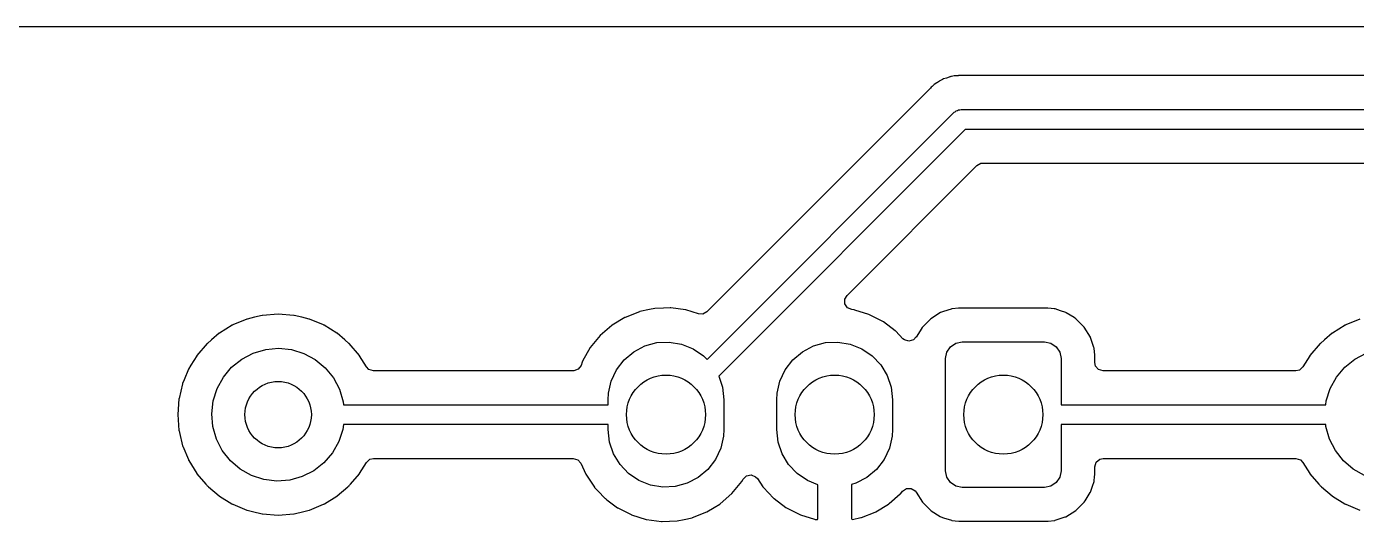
# Model space of a CAD drawing. Extents: x 64 to 233, y -134 to -59.
# Drawn here: x 138.96 to 158.99, y -66.38 to -58.93 of the extents above; entities that cross this region are included whole.
import ezdxf

# ---------------------------------------------------------------- set-up
doc = ezdxf.new("R2010")
doc.units = 0
doc.layers.add('BLACK', color=7, linetype='CONTINUOUS')

msp = doc.modelspace()

# ---------------------------------------------------------------- linework, layer by layer
at = {"layer": 'BLACK', "linetype": 'CONTINUOUS'}
for p, q in [((64.1345, -58.9285), (233.045, -58.9285)), ((152.87, -59.6821), (152.863, -59.685)), ((152.878, -59.6811), (152.87, -59.6821)), ((152.884, -59.6803), (152.878, -59.6811)), ((152.878, -59.6811), (152.878, -59.6811)), ((152.891, -59.6794), (152.884, -59.6803)), ((152.911, -59.6754), (152.891, -59.6794)), ((152.931, -59.6694), (152.911, -59.6754)), ((152.977, -59.668), (152.931, -59.6694)), ((152.989, -59.6671), (152.977, -59.668)), ((152.994, -59.6665), (152.989, -59.6671)), ((153.023, -59.6665), (152.994, -59.6665)), ((153.027, -59.6664), (153.023, -59.6665)), ((153.042, -59.6659), (153.027, -59.6664)), ((153.097, -59.6642), (153.042, -59.6659)), ((153.105, -59.6659), (153.097, -59.6642)), ((153.117, -59.6665), (153.105, -59.6659)), ((153.105, -59.6659), (153.105, -59.6659)), ((174.588, -59.6665), (153.117, -59.6665)), ((152.551, -59.8768), (152.543, -59.8855)), ((152.571, -59.8534), (152.551, -59.8768)), ((152.581, -59.8412), (152.571, -59.8534)), ((152.598, -59.8285), (152.581, -59.8412)), ((152.613, -59.8157), (152.598, -59.8285)), ((152.628, -59.8005), (152.613, -59.8157)), ((152.668, -59.777), (152.628, -59.8005)), ((152.678, -59.7705), (152.668, -59.777)), ((152.709, -59.748), (152.678, -59.7705)), ((152.715, -59.7434), (152.709, -59.748)), ((152.709, -59.748), (152.709, -59.748)), ((152.735, -59.7355), (152.715, -59.7434)), ((152.753, -59.7268), (152.735, -59.7355)), ((152.771, -59.7159), (152.753, -59.7268)), ((152.816, -59.703), (152.771, -59.7159)), ((152.827, -59.6991), (152.816, -59.703)), ((152.863, -59.685), (152.827, -59.6991)), ((152.863, -59.685), (152.863, -59.685)), ((152.543, -59.8855), (149.206, -63.2224)), ((149.208, -63.9398), (152.929, -60.2189)), ((152.929, -60.2189), (152.946, -60.2091)), ((152.946, -60.2091), (152.96, -60.1951)), ((152.96, -60.1951), (152.979, -60.19)), ((152.979, -60.19), (152.996, -60.1801)), ((152.996, -60.1801), (153.016, -60.1801)), ((153.016, -60.1801), (153.035, -60.175)), ((153.035, -60.175), (174.625, -60.175)), ((153.097, -60.475), (149.383, -64.1893)), ((174.563, -60.475), (153.097, -60.475)), ((151.316, -62.9752), (153.271, -61.0204)), ((153.271, -61.0204), (153.333, -60.9864)), ((153.333, -60.9864), (153.36, -60.9835)), ((153.36, -60.9835), (174.3, -60.9835)), ((151.284, -63.0301), (151.316, -62.9752)), ((151.285, -63.1011), (151.284, -63.0301)), ((142.506, -63.2766), (142.393, -63.3038)), ((142.511, -63.2755), (142.506, -63.2766)), ((142.506, -63.2766), (142.506, -63.2766)), ((142.748, -63.2568), (142.511, -63.2755)), ((142.985, -63.2755), (142.748, -63.2568)), ((142.99, -63.2766), (142.985, -63.2755)), ((143.103, -63.3038), (142.99, -63.2766)), ((142.99, -63.2766), (142.99, -63.2766)), ((148.192, -63.2199), (147.975, -63.3058)), ((148.198, -63.2188), (148.192, -63.2199)), ((148.339, -63.1892), (148.198, -63.2188)), ((148.198, -63.2188), (148.198, -63.2188)), ((148.421, -63.1718), (148.339, -63.1892)), ((148.554, -63.1668), (148.421, -63.1718)), ((148.65, -63.1633), (148.554, -63.1668)), ((148.655, -63.1631), (148.65, -63.1633)), ((148.65, -63.1633), (148.65, -63.1633)), ((148.66, -63.1638), (148.655, -63.1631)), ((148.882, -63.1931), (148.66, -63.1638)), ((148.66, -63.1638), (148.66, -63.1638)), ((148.887, -63.1938), (148.882, -63.1931)), ((148.882, -63.1931), (148.882, -63.1931)), ((149.08, -63.2537), (148.887, -63.1938)), ((149.144, -63.2564), (149.08, -63.2537)), ((149.206, -63.2224), (149.144, -63.2564)), ((151.324, -63.1604), (151.285, -63.1011)), ((151.389, -63.1892), (151.324, -63.1604)), ((151.422, -63.1936), (151.389, -63.1892)), ((151.432, -63.1959), (151.422, -63.1936)), ((151.645, -63.262), (151.432, -63.1959)), ((151.655, -63.266), (151.645, -63.262)), ((151.854, -63.3672), (151.655, -63.266)), ((152.726, -63.2334), (152.576, -63.3265)), ((152.77, -63.2188), (152.726, -63.2334)), ((152.887, -63.1797), (152.77, -63.2188)), ((152.894, -63.1775), (152.887, -63.1797)), ((152.887, -63.1797), (152.887, -63.1797)), ((152.901, -63.1768), (152.894, -63.1775)), ((152.996, -63.1668), (152.901, -63.1768)), ((152.901, -63.1768), (152.901, -63.1768)), ((153, -63.1665), (152.996, -63.1668)), ((152.996, -63.1668), (152.996, -63.1668)), ((154.34, -63.1665), (153, -63.1665)), ((154.39, -63.1716), (154.34, -63.1665)), ((154.438, -63.1765), (154.39, -63.1716)), ((154.445, -63.1772), (154.438, -63.1765)), ((154.438, -63.1765), (154.438, -63.1765)), ((154.451, -63.1794), (154.445, -63.1772)), ((154.533, -63.2064), (154.451, -63.1794)), ((154.451, -63.1794), (154.451, -63.1794)), ((154.613, -63.2329), (154.533, -63.2064)), ((154.619, -63.2367), (154.613, -63.2329)), ((154.736, -63.3086), (154.619, -63.2367)), ((154.619, -63.2367), (154.619, -63.2367)), ((142.057, -63.4243), (141.863, -63.5432)), ((142.061, -63.4218), (142.057, -63.4243)), ((142.066, -63.4199), (142.061, -63.4218)), ((142.276, -63.3328), (142.066, -63.4199)), ((142.066, -63.4199), (142.066, -63.4199)), ((142.28, -63.3309), (142.276, -63.3328)), ((142.276, -63.3328), (142.276, -63.3328)), ((142.393, -63.3038), (142.28, -63.3309)), ((143.216, -63.3309), (143.103, -63.3038)), ((143.22, -63.3328), (143.216, -63.3309)), ((143.43, -63.4199), (143.22, -63.3328)), ((143.22, -63.3328), (143.22, -63.3328)), ((143.435, -63.4218), (143.43, -63.4199)), ((143.43, -63.4199), (143.43, -63.4199)), ((143.439, -63.4243), (143.435, -63.4218)), ((143.633, -63.5432), (143.439, -63.4243)), ((147.775, -63.4272), (147.598, -63.5805)), ((147.779, -63.4244), (147.775, -63.4272)), ((147.97, -63.3086), (147.779, -63.4244)), ((147.779, -63.4244), (147.779, -63.4244)), ((147.975, -63.3058), (147.97, -63.3086)), ((147.97, -63.3086), (147.97, -63.3086)), ((151.863, -63.3728), (151.854, -63.3672)), ((152.042, -63.506), (151.863, -63.3728)), ((152.447, -63.4579), (152.417, -63.506)), ((152.451, -63.4517), (152.447, -63.4579)), ((152.447, -63.4579), (152.447, -63.4579)), ((152.576, -63.3265), (152.451, -63.4517)), ((154.763, -63.3257), (154.736, -63.3086)), ((154.888, -63.4507), (154.763, -63.3257)), ((154.982, -63.6011), (154.888, -63.4507)), ((158.821, -63.4243), (158.627, -63.5432)), ((158.825, -63.4218), (158.821, -63.4243)), ((158.83, -63.4199), (158.825, -63.4218)), ((159.04, -63.3328), (158.83, -63.4199)), ((158.83, -63.4199), (158.83, -63.4199)), ((141.743, -63.6447), (141.682, -63.6965)), ((141.859, -63.5458), (141.743, -63.6447)), ((141.863, -63.5432), (141.859, -63.5458)), ((141.863, -63.5432), (141.863, -63.5432)), ((143.637, -63.5458), (143.633, -63.5432)), ((143.633, -63.5432), (143.633, -63.5432)), ((143.753, -63.6447), (143.637, -63.5458)), ((143.814, -63.6965), (143.753, -63.6447)), ((147.598, -63.5805), (147.45, -63.7614)), ((148.27, -63.7361), (148.451, -63.6862)), ((148.451, -63.6862), (148.639, -63.6764)), ((148.639, -63.6764), (148.824, -63.707)), ((150.81, -63.7361), (150.991, -63.6862)), ((150.991, -63.6862), (151.179, -63.6764)), ((151.179, -63.6764), (151.364, -63.707)), ((152.05, -63.5131), (152.042, -63.506)), ((152.158, -63.6262), (152.05, -63.5131)), ((152.18, -63.6447), (152.158, -63.6262)), ((152.248, -63.6652), (152.18, -63.6447)), ((152.316, -63.6458), (152.248, -63.6652)), ((152.356, -63.601), (152.316, -63.6458)), ((152.358, -63.6023), (152.356, -63.601)), ((152.417, -63.506), (152.358, -63.6023)), ((152.954, -63.694), (153.05, -63.675)), ((153.05, -63.675), (154.29, -63.675)), ((154.29, -63.675), (154.386, -63.694)), ((154.984, -63.608), (154.982, -63.6011)), ((155.034, -63.7573), (154.984, -63.608)), ((158.507, -63.6447), (158.446, -63.6965)), ((158.623, -63.5458), (158.507, -63.6447)), ((158.627, -63.5432), (158.623, -63.5458)), ((158.627, -63.5432), (158.627, -63.5432)), ((141.521, -63.8848), (141.434, -64.0272)), ((141.524, -63.8806), (141.521, -63.8848)), ((141.521, -63.8848), (141.521, -63.8848)), ((141.678, -63.7), (141.524, -63.8806)), ((141.682, -63.6965), (141.678, -63.7)), ((142.2, -63.9332), (142.373, -63.8428)), ((142.373, -63.8428), (142.561, -63.7877)), ((142.561, -63.7877), (142.755, -63.77)), ((142.755, -63.77), (142.949, -63.7904)), ((142.949, -63.7904), (143.136, -63.8481)), ((143.136, -63.8481), (143.307, -63.941)), ((143.818, -63.7), (143.814, -63.6965)), ((143.972, -63.8806), (143.818, -63.7)), ((143.975, -63.8848), (143.972, -63.8806)), ((144.077, -64.0513), (143.975, -63.8848)), ((143.975, -63.8848), (143.975, -63.8848)), ((147.45, -63.7614), (147.334, -63.9647)), ((147.96, -63.945), (148.104, -63.8237)), ((148.104, -63.8237), (148.27, -63.7361)), ((148.824, -63.707), (148.998, -63.7768)), ((148.998, -63.7768), (149.154, -63.8825)), ((149.154, -63.8825), (149.208, -63.9398)), ((150.5, -63.945), (150.644, -63.8237)), ((150.644, -63.8237), (150.81, -63.7361)), ((151.364, -63.707), (151.538, -63.7768)), ((151.538, -63.7768), (151.694, -63.8825)), ((151.694, -63.8825), (151.823, -64.019)), ((152.8, -63.925), (152.819, -63.8293)), ((152.819, -63.8293), (152.873, -63.7482)), ((152.873, -63.7482), (152.954, -63.694)), ((154.386, -63.694), (154.467, -63.7482)), ((154.467, -63.7482), (154.521, -63.8293)), ((154.521, -63.8293), (154.54, -63.925)), ((155.038, -63.7688), (155.034, -63.7573)), ((155.038, -63.7757), (155.038, -63.7688)), ((155.048, -63.8713), (155.038, -63.7757)), ((155.038, -63.7757), (155.038, -63.7757)), ((155.048, -63.8746), (155.048, -63.8713)), ((155.048, -63.9855), (155.048, -63.8746)), ((158.285, -63.8848), (158.183, -64.0513)), ((158.288, -63.8806), (158.285, -63.8848)), ((158.285, -63.8848), (158.285, -63.8848)), ((158.442, -63.7), (158.288, -63.8806)), ((158.446, -63.6965), (158.442, -63.7)), ((158.964, -63.9332), (159.137, -63.8428)), ((141.398, -64.0876), (141.331, -64.2479)), ((141.4, -64.083), (141.398, -64.0876)), ((141.398, -64.0876), (141.398, -64.0876)), ((141.434, -64.0272), (141.4, -64.083)), ((141.923, -64.205), (142.048, -64.0555)), ((142.048, -64.0555), (142.2, -63.9332)), ((143.307, -63.941), (143.458, -64.0654)), ((143.458, -64.0654), (143.581, -64.2166)), ((144.116, -64.0915), (144.077, -64.0513)), ((147.269, -64.0857), (147.203, -64.1111)), ((147.311, -64.0285), (147.269, -64.0857)), ((147.329, -63.978), (147.311, -64.0285)), ((147.334, -63.9647), (147.329, -63.978)), ((147.846, -64.0943), (147.96, -63.945)), ((150.386, -64.0943), (150.5, -63.945)), ((151.823, -64.019), (151.92, -64.1801)), ((152.8, -65.615), (152.8, -63.925)), ((154.54, -63.925), (154.54, -64.62)), ((155.06, -64.0378), (155.048, -63.9855)), ((155.106, -64.0915), (155.06, -64.0378)), ((158.183, -64.0513), (158.131, -64.099)), ((158.687, -64.205), (158.812, -64.0555)), ((158.812, -64.0555), (158.964, -63.9332)), ((141.331, -64.2479), (141.309, -64.3024)), ((141.829, -64.3761), (141.923, -64.205)), ((143.581, -64.2166), (143.673, -64.3889)), ((144.184, -64.1115), (144.116, -64.0915)), ((147.193, -64.1115), (144.184, -64.1115)), ((147.203, -64.1111), (147.193, -64.1115)), ((147.725, -64.448), (147.766, -64.2646)), ((147.766, -64.2646), (147.846, -64.0943)), ((149.383, -64.1893), (149.44, -64.3582)), ((150.265, -64.448), (150.306, -64.2646)), ((150.306, -64.2646), (150.386, -64.0943)), ((151.92, -64.1801), (151.98, -64.3582)), ((155.174, -64.1115), (155.106, -64.0915)), ((158.076, -64.1115), (155.174, -64.1115)), ((158.131, -64.099), (158.076, -64.1115)), ((158.593, -64.3761), (158.687, -64.205)), ((141.308, -64.3072), (141.255, -64.5254)), ((141.309, -64.3024), (141.308, -64.3072)), ((141.77, -64.5621), (141.829, -64.3761)), ((143.673, -64.3889), (143.729, -64.5758)), ((147.72, -64.545), (147.725, -64.448)), ((149.44, -64.3582), (149.46, -64.545)), ((150.26, -64.545), (150.265, -64.448)), ((151.98, -64.3582), (152, -64.545)), ((158.534, -64.5621), (158.593, -64.3761)), ((141.253, -64.5333), (141.235, -64.77)), ((141.255, -64.5254), (141.253, -64.5333)), ((141.748, -64.756), (141.77, -64.5621)), ((143.729, -64.5758), (143.733, -64.62)), ((143.733, -64.62), (147.72, -64.62)), ((147.72, -64.62), (147.72, -64.545)), ((149.46, -64.545), (149.46, -64.995)), ((150.26, -64.995), (150.26, -64.545)), ((152, -64.545), (152, -64.995)), ((154.54, -64.62), (158.527, -64.62)), ((158.527, -64.62), (158.534, -64.5621)), ((141.235, -64.77), (141.253, -65.0067)), ((141.764, -64.9505), (141.748, -64.756)), ((141.253, -65.0067), (141.255, -65.0115)), ((141.255, -65.0115), (141.255, -65.0115)), ((141.255, -65.0115), (141.261, -65.0375)), ((141.261, -65.0375), (141.309, -65.2376)), ((141.818, -65.1381), (141.764, -64.9505)), ((143.723, -64.9915), (143.662, -65.1767)), ((143.732, -64.92), (143.723, -64.9915)), ((147.72, -64.92), (143.732, -64.92)), ((147.72, -64.995), (147.72, -64.92)), ((147.74, -65.1818), (147.72, -64.995)), ((149.455, -65.092), (149.414, -65.2754)), ((149.46, -64.995), (149.455, -65.092)), ((150.28, -65.1818), (150.26, -64.995)), ((151.995, -65.092), (151.954, -65.2754)), ((152, -64.995), (151.995, -65.092)), ((158.526, -64.92), (154.54, -64.92)), ((154.54, -64.92), (154.54, -65.615)), ((158.528, -64.9505), (158.526, -64.92)), ((158.582, -65.1381), (158.528, -64.9505)), ((141.309, -65.2376), (141.311, -65.2422)), ((141.311, -65.2422), (141.311, -65.2422)), ((141.311, -65.2422), (141.396, -65.4468)), ((141.907, -65.3117), (141.818, -65.1381)), ((143.662, -65.1767), (143.565, -65.3464)), ((147.8, -65.3599), (147.74, -65.1818)), ((149.414, -65.2754), (149.334, -65.4457)), ((150.34, -65.3599), (150.28, -65.1818)), ((151.954, -65.2754), (151.874, -65.4457)), ((158.671, -65.3117), (158.582, -65.1381)), ((141.396, -65.4468), (141.4, -65.457)), ((141.4, -65.457), (141.402, -65.4612)), ((141.402, -65.4612), (141.521, -65.6552)), ((142.029, -65.4647), (141.907, -65.3117)), ((142.177, -65.5911), (142.029, -65.4647)), ((143.565, -65.3464), (143.438, -65.4942)), ((143.975, -65.6552), (144.077, -65.4887)), ((144.077, -65.4887), (144.129, -65.441)), ((144.129, -65.441), (144.184, -65.4285)), ((144.184, -65.4285), (147.192, -65.4285)), ((147.192, -65.4285), (147.26, -65.4485)), ((147.26, -65.4485), (147.307, -65.5027)), ((147.897, -65.521), (147.8, -65.3599)), ((149.334, -65.4457), (149.22, -65.595)), ((150.437, -65.521), (150.34, -65.3599)), ((151.874, -65.4457), (151.76, -65.595)), ((155.048, -65.5545), (155.069, -65.4864)), ((155.069, -65.4864), (155.122, -65.4399)), ((155.122, -65.4399), (155.174, -65.4285)), ((155.174, -65.4285), (158.076, -65.4285)), ((158.076, -65.4285), (158.144, -65.4485)), ((158.144, -65.4485), (158.183, -65.4887)), ((158.183, -65.4887), (158.285, -65.6552)), ((158.793, -65.4647), (158.671, -65.3117)), ((158.941, -65.5911), (158.793, -65.4647)), ((141.521, -65.6552), (141.521, -65.6552)), ((141.521, -65.6552), (141.524, -65.6594)), ((141.524, -65.6594), (141.657, -65.8154)), ((142.348, -65.6864), (142.177, -65.5911)), ((142.533, -65.7467), (142.348, -65.6864)), ((143.284, -65.6143), (143.11, -65.7023)), ((143.438, -65.4942), (143.284, -65.6143)), ((143.839, -65.8154), (143.972, -65.6594)), ((143.972, -65.6594), (143.975, -65.6552)), ((143.975, -65.6552), (143.975, -65.6552)), ((147.307, -65.5027), (147.381, -65.6678)), ((147.381, -65.6678), (147.512, -65.8619)), ((148.026, -65.6575), (147.897, -65.521)), ((148.182, -65.7632), (148.026, -65.6575)), ((149.22, -65.595), (149.076, -65.7163)), ((149.752, -65.741), (149.803, -65.6917)), ((149.803, -65.6917), (149.872, -65.6778)), ((149.872, -65.6778), (149.938, -65.7038)), ((150.566, -65.6575), (150.437, -65.521)), ((150.722, -65.7632), (150.566, -65.6575)), ((151.76, -65.595), (151.616, -65.7163)), ((152.819, -65.7107), (152.8, -65.615)), ((154.54, -65.615), (154.521, -65.7107)), ((155.044, -65.7116), (155.048, -65.6654)), ((155.048, -65.6654), (155.048, -65.5545)), ((158.285, -65.6552), (158.285, -65.6552)), ((158.285, -65.6552), (158.288, -65.6594)), ((158.288, -65.6594), (158.421, -65.8154)), ((159.112, -65.6864), (158.941, -65.5911)), ((141.657, -65.8154), (141.672, -65.8334)), ((141.672, -65.8334), (141.678, -65.84)), ((141.678, -65.84), (141.682, -65.8432)), ((141.682, -65.8432), (141.698, -65.8572)), ((141.698, -65.8572), (141.859, -65.9942)), ((142.727, -65.7698), (142.533, -65.7467)), ((142.922, -65.7548), (142.727, -65.7698)), ((143.11, -65.7023), (142.922, -65.7548)), ((143.637, -65.9942), (143.798, -65.8572)), ((143.798, -65.8572), (143.814, -65.8432)), ((143.814, -65.8432), (143.818, -65.84)), ((143.818, -65.84), (143.824, -65.8334)), ((143.824, -65.8334), (143.839, -65.8154)), ((147.512, -65.8619), (147.515, -65.8658)), ((147.515, -65.8658), (147.515, -65.8658)), ((147.515, -65.8658), (147.564, -65.9165)), ((148.356, -65.833), (148.182, -65.7632)), ((148.541, -65.8636), (148.356, -65.833)), ((148.729, -65.8538), (148.541, -65.8636)), ((148.91, -65.8039), (148.729, -65.8538)), ((149.076, -65.7163), (148.91, -65.8039)), ((149.582, -65.9595), (149.73, -65.7786)), ((149.73, -65.7786), (149.752, -65.741)), ((149.938, -65.7038), (149.966, -65.733)), ((149.966, -65.733), (150.049, -65.8572)), ((150.049, -65.8572), (150.056, -65.8654)), ((150.056, -65.8654), (150.21, -66.0269)), ((150.876, -65.8249), (150.722, -65.7632)), ((150.876, -66.3337), (150.876, -65.8249)), ((151.45, -65.8039), (151.384, -65.8222)), ((151.384, -65.8222), (151.384, -66.3316)), ((151.616, -65.7163), (151.45, -65.8039)), ((152.152, -65.9217), (152.211, -65.8817)), ((152.211, -65.8817), (152.282, -65.8798)), ((152.282, -65.8798), (152.343, -65.9165)), ((152.873, -65.7918), (152.819, -65.7107)), ((152.954, -65.846), (152.873, -65.7918)), ((153.05, -65.865), (152.954, -65.846)), ((154.29, -65.865), (153.05, -65.865)), ((154.386, -65.846), (154.29, -65.865)), ((154.467, -65.7918), (154.386, -65.846)), ((154.521, -65.7107), (154.467, -65.7918)), ((154.982, -65.9377), (155.012, -65.8473)), ((155.012, -65.8473), (155.036, -65.7764)), ((155.036, -65.7764), (155.038, -65.7699)), ((155.036, -65.7764), (155.036, -65.7764)), ((155.038, -65.7699), (155.039, -65.7614)), ((155.039, -65.7614), (155.044, -65.7116)), ((158.421, -65.8154), (158.436, -65.8334)), ((158.436, -65.8334), (158.442, -65.84)), ((158.442, -65.84), (158.446, -65.8432)), ((158.446, -65.8432), (158.462, -65.8572)), ((158.462, -65.8572), (158.623, -65.9942)), ((141.859, -65.9942), (141.863, -65.9968)), ((141.863, -65.9968), (141.863, -65.9968)), ((141.863, -65.9968), (142.052, -66.1128)), ((143.444, -66.1128), (143.633, -65.9968)), ((143.633, -65.9968), (143.637, -65.9942)), ((143.633, -65.9968), (143.633, -65.9968)), ((147.564, -65.9165), (147.673, -66.0312)), ((147.673, -66.0312), (147.678, -66.0344)), ((147.678, -66.0344), (147.701, -66.0517)), ((147.701, -66.0517), (147.861, -66.1708)), ((149.405, -66.1128), (149.582, -65.9595)), ((150.21, -66.0269), (150.218, -66.034)), ((150.218, -66.034), (150.397, -66.1672)), ((151.949, -66.1089), (152.117, -65.9627)), ((152.117, -65.9627), (152.125, -65.955)), ((152.125, -65.955), (152.152, -65.9217)), ((152.343, -65.9165), (152.358, -65.9393)), ((152.358, -65.9393), (152.358, -65.9389)), ((152.358, -65.9389), (152.452, -66.0893)), ((152.452, -66.0893), (152.577, -66.2143)), ((154.764, -66.2135), (154.889, -66.0883)), ((154.889, -66.0883), (154.903, -66.0666)), ((154.903, -66.0666), (154.978, -65.944)), ((154.978, -65.944), (154.982, -65.9377)), ((154.978, -65.944), (154.978, -65.944)), ((158.623, -65.9942), (158.627, -65.9968)), ((158.627, -65.9968), (158.627, -65.9968)), ((158.627, -65.9968), (158.816, -66.1128)), ((142.052, -66.1128), (142.061, -66.1182)), ((142.061, -66.1182), (142.066, -66.1201)), ((142.066, -66.1201), (142.066, -66.1201)), ((142.066, -66.1201), (142.276, -66.2072)), ((142.276, -66.2072), (142.28, -66.2091)), ((142.28, -66.2091), (142.361, -66.2284)), ((142.361, -66.2284), (142.506, -66.2634)), ((142.506, -66.2634), (142.506, -66.2634)), ((142.506, -66.2634), (142.511, -66.2645)), ((142.511, -66.2645), (142.748, -66.2832)), ((142.748, -66.2832), (142.985, -66.2645)), ((142.985, -66.2645), (142.99, -66.2634)), ((142.99, -66.2634), (143.135, -66.2284)), ((142.99, -66.2634), (142.99, -66.2634)), ((143.135, -66.2284), (143.216, -66.2091)), ((143.216, -66.2091), (143.22, -66.2072)), ((143.22, -66.2072), (143.43, -66.1201)), ((143.43, -66.1201), (143.435, -66.1182)), ((143.43, -66.1201), (143.43, -66.1201)), ((143.435, -66.1182), (143.444, -66.1128)), ((147.861, -66.1708), (147.866, -66.1732)), ((147.866, -66.1732), (147.866, -66.1732)), ((147.866, -66.1732), (148.065, -66.2744)), ((148.065, -66.2744), (148.07, -66.2768)), ((148.07, -66.2768), (148.293, -66.3462)), ((148.988, -66.3201), (149.205, -66.2342)), ((149.205, -66.2342), (149.315, -66.1676)), ((149.315, -66.1676), (149.401, -66.1156)), ((149.401, -66.1156), (149.405, -66.1128)), ((149.401, -66.1156), (149.401, -66.1156)), ((150.397, -66.1672), (150.406, -66.1728)), ((150.406, -66.1728), (150.605, -66.274)), ((150.605, -66.274), (150.615, -66.278)), ((150.615, -66.278), (150.828, -66.3441)), ((151.532, -66.3177), (151.74, -66.2357)), ((151.74, -66.2357), (151.749, -66.231)), ((151.749, -66.231), (151.94, -66.1152)), ((151.94, -66.1152), (151.949, -66.1089)), ((152.577, -66.2143), (152.583, -66.2181)), ((152.583, -66.2181), (152.583, -66.2181)), ((152.583, -66.2181), (152.72, -66.3027)), ((154.614, -66.3066), (154.764, -66.2135)), ((158.816, -66.1128), (158.825, -66.1182)), ((158.825, -66.1182), (158.83, -66.1201)), ((158.83, -66.1201), (158.83, -66.1201)), ((158.83, -66.1201), (159.04, -66.2072)), ((148.293, -66.3462), (148.298, -66.3469)), ((148.298, -66.3469), (148.298, -66.3469)), ((148.298, -66.3469), (148.52, -66.3762)), ((148.52, -66.3762), (148.52, -66.3762)), ((148.52, -66.3762), (148.525, -66.3769)), ((148.525, -66.3769), (148.53, -66.3767)), ((148.53, -66.3767), (148.642, -66.3726)), ((148.53, -66.3767), (148.53, -66.3767)), ((148.642, -66.3726), (148.759, -66.3682)), ((148.759, -66.3682), (148.861, -66.3467)), ((148.861, -66.3467), (148.982, -66.3212)), ((148.982, -66.3212), (148.988, -66.3201)), ((148.982, -66.3212), (148.982, -66.3212)), ((150.828, -66.3441), (150.838, -66.3464)), ((150.838, -66.3464), (150.858, -66.349)), ((150.858, -66.349), (150.872, -66.3468)), ((150.872, -66.3468), (150.876, -66.3337)), ((151.384, -66.3316), (151.388, -66.3452)), ((151.388, -66.3452), (151.399, -66.3467)), ((151.399, -66.3467), (151.522, -66.3207)), ((151.522, -66.3207), (151.532, -66.3177)), ((152.72, -66.3027), (152.727, -66.3071)), ((152.727, -66.3071), (152.77, -66.3212)), ((152.77, -66.3212), (152.889, -66.3606)), ((152.889, -66.3606), (152.889, -66.3606)), ((152.889, -66.3606), (152.895, -66.3628)), ((152.895, -66.3628), (152.902, -66.3635)), ((152.902, -66.3635), (152.902, -66.3635)), ((152.902, -66.3635), (152.945, -66.3679)), ((152.945, -66.3679), (153, -66.3735)), ((153, -66.3735), (154.34, -66.3735)), ((154.34, -66.3735), (154.344, -66.3732)), ((154.344, -66.3732), (154.439, -66.3632)), ((154.344, -66.3732), (154.344, -66.3732)), ((154.439, -66.3632), (154.446, -66.3625)), ((154.439, -66.3632), (154.439, -66.3632)), ((154.446, -66.3625), (154.453, -66.3603)), ((154.453, -66.3603), (154.604, -66.3098)), ((154.453, -66.3603), (154.453, -66.3603)), ((154.604, -66.3098), (154.614, -66.3066))]:
    msp.add_line(p, q, dxfattribs=at)
at = {"layer": 'BLACK'}
for centre, radius in [((142.748, -64.77), 0.5), ((148.59, -64.77), 0.595), ((151.13, -64.77), 0.595), ((153.67, -64.77), 0.595)]:
    msp.add_circle(centre, radius, dxfattribs=at)

doc.saveas('drawing.dxf')
